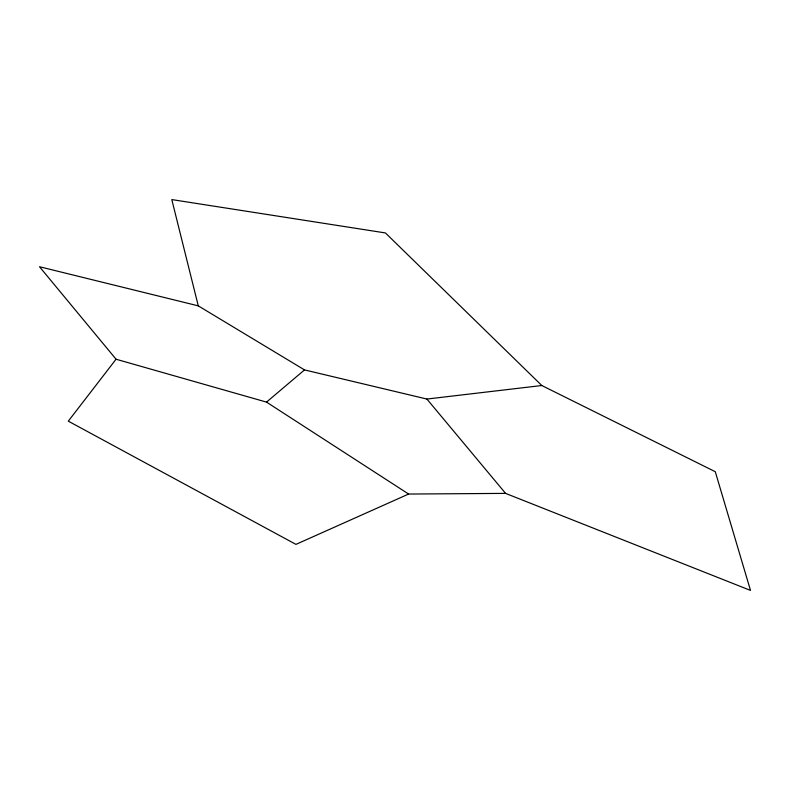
<?xml version="1.0" encoding="UTF-8"?>
<svg xmlns="http://www.w3.org/2000/svg" width="790" height="790" viewBox="0 0 790 790"><rect width="100%" height="100%" fill="white"/><g stroke="black" fill="none" stroke-linecap="round" stroke-linejoin="round"><path stroke-width="1.19" d="M408.618 494.046L266.507 402.11L116.061 359.223L68.305 421.159L295.944 544.379L408.618 494.046L505.58 493.385L750.5 590.416L715.286 471.719L541.802 385.52L385.421 232.941L171.795 199.584L198.28 305.858L304.515 369.908L426.906 399.049L541.802 385.52M266.507 402.11L304.515 369.908M198.28 305.858L39.5 266.734L116.061 359.223M426.906 399.049L505.58 493.385"/></g></svg>
